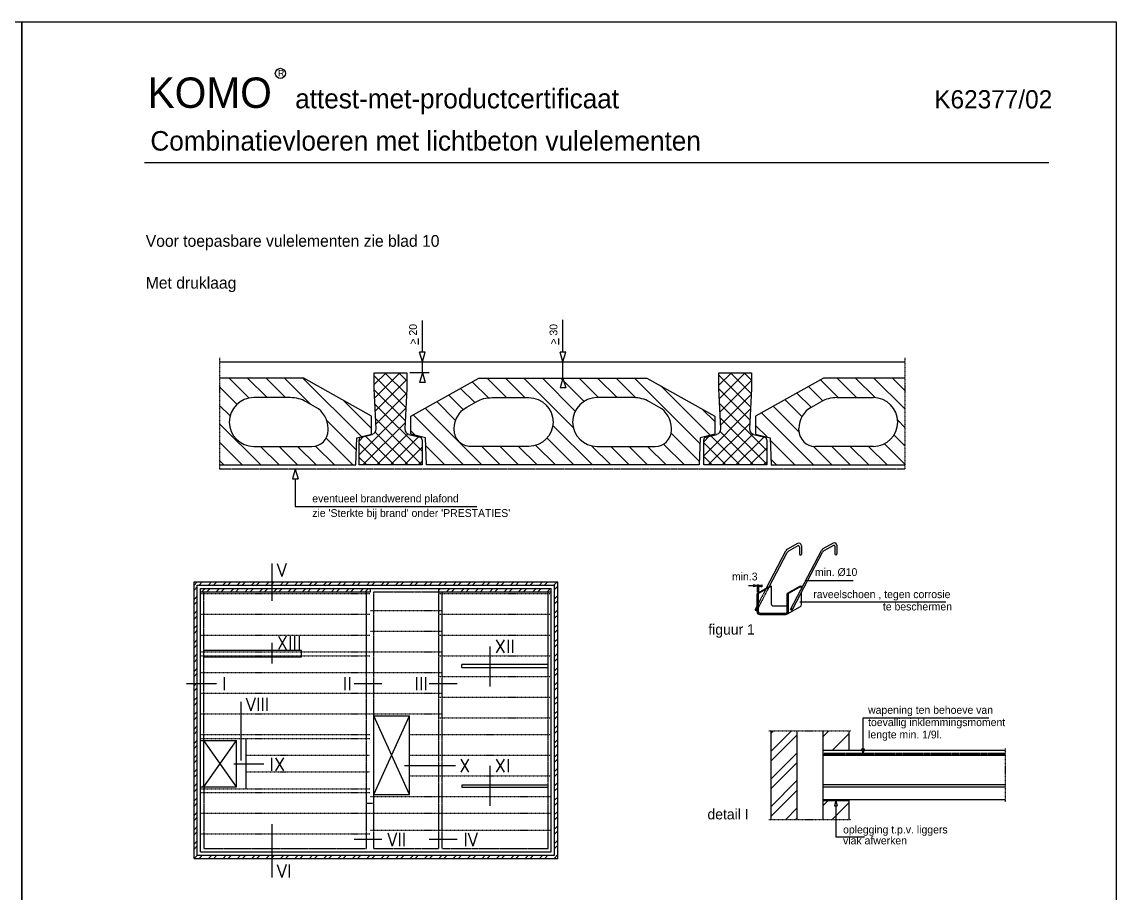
# Model space of a CAD drawing. Extents: x -4349 to 12451, y 1148 to 7088.
# Drawn here: x -149 to 4051, y 3743 to 7088 of the extents above; entities that cross this region are included whole.
import ezdxf

# ---------------------------------------------------------------- set-up
doc = ezdxf.new("R2010")
doc.units = 0
doc.header["$LTSCALE"] = 5
doc.linetypes.add('DASHDOT', pattern=[1, 0.5, -0.25, 0, -0.25])
doc.linetypes.add('HIDDEN', pattern=[0.375, 0.25, -0.125])
doc.layers.get('0').update_dxf_attribs({"linetype": 'CONTINUOUS'})
for name, color, linetype in [('ANZ', 2, 'CONTINUOUS'), ('ARC', 1, 'CONTINUOUS'), ('KADER_COMBI_NIEUW$0$KOMO_L', 7, 'CONTINUOUS'), ('KADER_COMBI_NIEUW$0$TXT', 1, 'CONTINUOUS'), ('MTV', 1, 'CONTINUOUS'), ('TEXT', 1, 'CONTINUOUS')]:
    doc.layers.add(name, color=color, linetype=linetype)
doc.styles.add('ISO', font='txt', dxfattribs={"height": 30})
doc.styles.add('KADER_COMBI_NIEUW$0$STYLE1', font='txt', dxfattribs={"height": 50})
doc.styles.add('SIMPLEX', font='simplex')
doc.styles.add('T25', font='txt', dxfattribs={"height": 50})

# ---------------------------------------------------------------- blocks, each defined once
blk = doc.blocks.new('*X6')
at = {"color": 0}
for p, q in [((722.7, 5643.4), (646.2, 5719.9)), ((791.7, 5645.1), (716.9, 5719.9)), ((862.4, 5645.1), (787.6, 5719.9)), ((958.4, 5619.8), (858.3, 5719.9)), ((1153.7, 5495.2), (929, 5719.9)), ((1710.9, 5645.1), (1636.1, 5719.9)), ((1781.6, 5645.1), (1706.8, 5719.9)), ((1966.9, 5530.6), (1777.5, 5719.9)), ((1974.6, 5593.6), (1848.3, 5719.9)), ((2008.2, 5630.7), (1919, 5719.9)), ((2064.4, 5645.1), (1989.7, 5719.9)), ((2135.2, 5645.1), (2060.4, 5719.9)), ((2206.1, 5644.9), (2131.1, 5719.9)), ((2453.2, 5468.5), (2201.8, 5719.9)), ((2983.7, 5645.1), (2915.4, 5713.4)), ((3054.4, 5645.1), (2979.6, 5719.9)), ((3125.3, 5644.9), (3050.3, 5719.9)), ((3239.5, 5601.4), (3121, 5719.9)), ((3239.5, 5672.2), (3191.8, 5719.9)), ((676, 5619.4), (609.3, 5686.1)), ((1588.7, 5625.9), (1534, 5680.6)), ((1641.1, 5644.3), (1579.3, 5706)), ((2491.9, 5500.6), (2301.3, 5691.2)), ((2925.1, 5633.1), (2870.1, 5688)), ((1192.6, 5527), (1085.6, 5634)), ((1515.5, 5557.7), (1443.3, 5629.9)), ((1544.5, 5599.4), (1488.6, 5655.3)), ((2844.7, 5572), (2779.4, 5637.3)), ((2879.5, 5607.9), (2824.8, 5662.7)), ((649.8, 5574.9), (609.3, 5615.4)), ((1615.9, 5386.6), (1398, 5604.5)), ((2510.4, 5552.8), (2462, 5601.2)), ((2888.7, 5386.6), (2688.8, 5586.5)), ((2833.8, 5512.2), (2734.1, 5611.9)), ((767.4, 5386.6), (609.3, 5544.7)), ((1134.5, 5443.7), (1021, 5557.2)), ((1545.2, 5386.6), (1352.7, 5579.1)), ((3239.5, 5530.7), (3212.2, 5558.1)), ((1359.9, 5501.1), (1343.7, 5517.4)), ((2040.2, 5386.6), (1888.6, 5538.2)), ((2450.5, 5400.5), (2342.6, 5508.4)), ((2710.7, 5493.9), (2666.6, 5538)), ((696.7, 5386.6), (609.3, 5473.9)), ((1120.9, 5386.6), (1018, 5489.5)), ((1898.7, 5386.6), (1823.5, 5461.8)), ((1969.5, 5386.6), (1866.4, 5489.7)), ((2393.7, 5386.6), (2313.6, 5466.7)), ((2818, 5386.6), (2723.2, 5481.3)), ((3239.5, 5389.3), (3161.1, 5467.8)), ((3239.5, 5460), (3198.1, 5501.5)), ((838.1, 5386.6), (767, 5457.6)), ((908.8, 5386.6), (837.7, 5457.6)), ((979.5, 5386.6), (908.4, 5457.6)), ((1050.2, 5386.6), (977.6, 5459.3)), ((1474.5, 5386.6), (1401.2, 5459.9)), ((1686.6, 5386.6), (1615.6, 5457.6)), ((1757.3, 5386.6), (1686.3, 5457.6)), ((1828, 5386.6), (1757, 5457.6)), ((2110.9, 5386.6), (2037.5, 5460)), ((2181.6, 5386.6), (2110.5, 5457.6)), ((2252.3, 5386.6), (2181.2, 5457.6)), ((2323, 5386.6), (2251.9, 5457.6)), ((2959.4, 5386.6), (2887.8, 5458.2)), ((3030.1, 5386.6), (2959.1, 5457.6)), ((3100.8, 5386.6), (3029.8, 5457.6)), ((3171.5, 5386.6), (3100.5, 5457.6)), ((626, 5386.6), (609.3, 5403.2)), ((2747.3, 5386.6), (2726.2, 5407.7))]:
    blk.add_line(p, q, dxfattribs=at)
blk = doc.blocks.new('*X7')
at = {"color": 0}
for p, q in [((1203.1, 5695.3), (1248.5, 5740.8)), ((1324.6, 5607.2), (1203.1, 5728.7)), ((1204.7, 5644), (1301.5, 5740.8)), ((1207.2, 5593.4), (1328.1, 5714.3)), ((1327.1, 5657.8), (1244.1, 5740.8)), ((1328.1, 5709.8), (1297.1, 5740.8)), ((2526, 5692.4), (2574.3, 5740.8)), ((2647.6, 5610), (2526, 5731.6)), ((2527.8, 5641.2), (2627.3, 5740.8)), ((2650.1, 5660.5), (2569.9, 5740.8)), ((2651, 5712.7), (2622.9, 5740.8)), ((1322.1, 5556.7), (1203.2, 5675.6)), ((2645.1, 5559.4), (2526, 5678.6)), ((2530.3, 5590.6), (2651, 5711.3)), ((1209.7, 5542.9), (1327.2, 5660.3)), ((2532.8, 5540.1), (2649.9, 5657.3)), ((1144.7, 5424.9), (1324.4, 5604.6)), ((1386.4, 5439.3), (1205.9, 5619.8)), ((2467.6, 5421.9), (2647.2, 5601.5)), ((2709.3, 5442.2), (2528.7, 5622.8)), ((1159.5, 5386.6), (1321.7, 5548.8)), ((1386.1, 5386.6), (1208.7, 5564)), ((2485.3, 5386.6), (2644.5, 5545.7)), ((2709.3, 5389.2), (2531.4, 5567.1)), ((1333.1, 5386.6), (1207, 5512.6)), ((1212.5, 5386.6), (1331.7, 5505.8)), ((2658.9, 5386.6), (2531, 5514.4)), ((2538.3, 5386.6), (2656.6, 5504.9)), ((1144.7, 5477.9), (1162.2, 5495.4)), ((1227, 5386.6), (1144.7, 5468.9)), ((1280, 5386.6), (1169.3, 5497.3)), ((1265.6, 5386.6), (1373.2, 5494.3)), ((2467.6, 5475), (2489.1, 5496.5)), ((2552.8, 5386.6), (2467.6, 5471.8)), ((2605.9, 5386.6), (2494.5, 5497.9)), ((2591.4, 5386.6), (2698.4, 5493.6)), ((1318.6, 5386.6), (1386.4, 5454.4)), ((2499.8, 5386.6), (2467.6, 5418.7)), ((2644.4, 5386.6), (2709.3, 5451.5)), ((1174, 5386.6), (1144.7, 5415.8)), ((1371.6, 5386.6), (1386.4, 5401.4)), ((2697.4, 5386.6), (2709.3, 5398.5))]:
    blk.add_line(p, q, dxfattribs=at)
blk = doc.blocks.new('*X8')
at = {"color": 0}
for p, q in [((2925, 4343.2), (2947.5, 4365.8)), ((2960.9, 4290.8), (3025, 4354.8)), ((2925, 4078), (2943.5, 4096.6)), ((2961.1, 4025.8), (3025, 4089.6))]:
    blk.add_line(p, q, dxfattribs=at)
blk = doc.blocks.new('*X9')
at = {"color": 0}
for p, q in [((2725, 4286.8), (2804, 4365.8)), ((2725, 4355.3), (2735.4, 4365.8)), ((2725, 4249.3), (2825, 4349.3)), ((2725, 4180.7), (2825, 4280.7)), ((2725, 4143.2), (2825, 4243.2)), ((2725, 4074.6), (2825, 4174.6)), ((2725, 4037.1), (2825, 4137.1)), ((2782.2, 4025.8), (2825, 4068.6)), ((2819.7, 4025.8), (2825, 4031.1))]:
    blk.add_line(p, q, dxfattribs=at)
blk = doc.blocks.new('*X21')
at = {"color": 0}
for p, q in [((511.3, 4925.2), (523.6, 4937.5)), ((511.3, 4905.6), (523.8, 4918.1)), ((530.6, 4925), (543.1, 4937.5)), ((566.4, 4925), (578.9, 4937.5)), ((585.9, 4925), (598.4, 4937.5)), ((621.6, 4925), (634.1, 4937.5)), ((641.1, 4925), (653.6, 4937.5)), ((676.8, 4925), (689.3, 4937.5)), ((696.4, 4925), (708.9, 4937.5)), ((732.1, 4925), (744.6, 4937.5)), ((751.6, 4925), (764.1, 4937.5)), ((787.3, 4925), (799.8, 4937.5)), ((806.9, 4925), (819.4, 4937.5)), ((842.6, 4925), (855.1, 4937.5)), ((862.1, 4925), (874.6, 4937.5)), ((897.8, 4925), (910.3, 4937.5)), ((917.3, 4925), (929.8, 4937.5)), ((953.1, 4925), (965.6, 4937.5)), ((972.6, 4925), (985.1, 4937.5)), ((1008.3, 4925), (1020.8, 4937.5)), ((1027.8, 4925), (1040.3, 4937.5)), ((1063.5, 4925), (1076, 4937.5)), ((1083.1, 4925), (1095.6, 4937.5)), ((1118.8, 4925), (1131.3, 4937.5)), ((1138.3, 4925), (1150.8, 4937.5)), ((1174, 4925), (1186.5, 4937.5)), ((1193.6, 4925), (1206.1, 4937.5)), ((1229.3, 4925), (1241.8, 4937.5)), ((1248.8, 4925), (1261.3, 4937.5)), ((1284.5, 4925), (1297, 4937.5)), ((1304, 4925), (1316.5, 4937.5)), ((1339.7, 4925), (1352.2, 4937.5)), ((1359.3, 4925), (1371.8, 4937.5)), ((1395, 4925), (1407.5, 4937.5)), ((1414.5, 4925), (1427, 4937.5)), ((1450.2, 4925), (1462.7, 4937.5)), ((1469.8, 4925), (1482.3, 4937.5)), ((1505.5, 4925), (1518, 4937.5)), ((1525, 4925), (1537.5, 4937.5)), ((1560.7, 4925), (1573.2, 4937.5)), ((1580.3, 4925), (1592.8, 4937.5)), ((1616, 4925), (1628.5, 4937.5)), ((1635.5, 4925), (1648, 4937.5)), ((1671.2, 4925), (1683.7, 4937.5)), ((1690.7, 4925), (1703.2, 4937.5)), ((1726.4, 4925), (1738.9, 4937.5)), ((1746, 4925), (1758.5, 4937.5)), ((1781.7, 4925), (1794.2, 4937.5)), ((1801.2, 4925), (1813.7, 4937.5)), ((1836.9, 4925), (1849.4, 4937.5)), ((1856.5, 4925), (1869, 4937.5)), ((1892.2, 4925), (1904.7, 4937.5)), ((1895.1, 4908.3), (1907.6, 4920.8)), ((511.3, 4869.9), (523.8, 4882.4)), ((1895.1, 4872.6), (1907.6, 4885.1)), ((511.3, 4850.4), (523.8, 4862.9)), ((1895.1, 4853.1), (1907.6, 4865.6)), ((511.3, 4814.7), (523.8, 4827.2)), ((511.3, 4795.1), (523.8, 4807.6)), ((1895.1, 4817.4), (1907.6, 4829.9)), ((1895.1, 4797.8), (1907.6, 4810.3)), ((511.3, 4759.4), (523.8, 4771.9)), ((511.3, 4739.9), (523.8, 4752.4)), ((1895.1, 4762.1), (1907.6, 4774.6)), ((1895.1, 4742.6), (1907.6, 4755.1)), ((511.3, 4704.2), (523.8, 4716.7)), ((1895.1, 4706.9), (1907.6, 4719.4)), ((511.3, 4684.7), (523.8, 4697.2)), ((1895.1, 4687.3), (1907.6, 4699.8)), ((1895.1, 4651.6), (1907.6, 4664.1)), ((511.3, 4649), (523.8, 4661.5)), ((511.3, 4629.4), (523.8, 4641.9)), ((1895.1, 4632.1), (1907.6, 4644.6)), ((511.3, 4593.7), (523.8, 4606.2)), ((511.3, 4574.2), (523.8, 4586.7)), ((1895.1, 4596.4), (1907.6, 4608.9)), ((1895.1, 4576.9), (1907.6, 4589.4)), ((511.3, 4538.5), (523.8, 4551)), ((1895.1, 4541.1), (1907.6, 4553.6)), ((511.3, 4518.9), (523.8, 4531.4)), ((511.3, 4483.2), (523.8, 4495.7)), ((1895.1, 4521.6), (1907.6, 4534.1)), ((1895.1, 4485.9), (1907.6, 4498.4)), ((511.3, 4463.7), (523.8, 4476.2)), ((1895.1, 4466.4), (1907.6, 4478.9)), ((511.3, 4428), (523.8, 4440.5)), ((511.3, 4408.5), (523.8, 4421)), ((1895.1, 4430.7), (1907.6, 4443.2)), ((1895.1, 4411.1), (1907.6, 4423.6)), ((511.3, 4372.7), (523.8, 4385.2)), ((1895.1, 4375.4), (1907.6, 4387.9)), ((1895.1, 4355.9), (1907.6, 4368.4)), ((511.3, 4353.2), (523.8, 4365.7)), ((511.3, 4317.5), (523.8, 4330)), ((1895.1, 4320.2), (1907.6, 4332.7)), ((511.3, 4298), (523.8, 4310.5)), ((1895.1, 4300.6), (1907.6, 4313.1)), ((511.3, 4262.3), (523.8, 4274.8)), ((511.3, 4242.7), (523.8, 4255.2)), ((1895.1, 4264.9), (1907.6, 4277.4)), ((1895.1, 4245.4), (1907.6, 4257.9)), ((511.3, 4207), (523.8, 4219.5)), ((1895.1, 4209.7), (1907.6, 4222.2)), ((1895.1, 4190.2), (1907.6, 4202.7)), ((511.3, 4187.5), (523.8, 4200)), ((511.3, 4151.8), (523.8, 4164.3)), ((1895.1, 4154.5), (1907.6, 4167)), ((511.3, 4132.2), (523.8, 4144.7)), ((1895.1, 4134.9), (1907.6, 4147.4)), ((511.3, 4096.5), (523.8, 4109)), ((511.3, 4077), (523.8, 4089.5)), ((1895.1, 4099.2), (1907.6, 4111.7)), ((1895.1, 4079.7), (1907.6, 4092.2)), ((511.3, 4041.3), (523.8, 4053.8)), ((511.3, 4021.8), (523.8, 4034.3)), ((1895.1, 4044), (1907.6, 4056.5)), ((1895.1, 4024.4), (1907.6, 4036.9)), ((511.3, 3986), (523.8, 3998.5)), ((1895.1, 3988.7), (1907.6, 4001.2)), ((511.3, 3966.5), (523.8, 3979)), ((1895.1, 3969.2), (1907.6, 3981.7)), ((511.3, 3930.8), (523.8, 3943.3)), ((511.3, 3911.3), (523.8, 3923.8)), ((1895.1, 3933.5), (1907.6, 3946)), ((1895.1, 3913.9), (1907.6, 3926.4)), ((512, 3876.2), (524.5, 3888.7)), ((531.5, 3876.2), (544, 3888.7)), ((567.2, 3876.2), (579.7, 3888.7)), ((586.7, 3876.2), (599.2, 3888.7)), ((622.5, 3876.2), (635, 3888.7)), ((642, 3876.2), (654.5, 3888.7)), ((677.7, 3876.2), (690.2, 3888.7)), ((697.2, 3876.2), (709.7, 3888.7)), ((732.9, 3876.2), (745.4, 3888.7)), ((752.5, 3876.2), (765, 3888.7)), ((788.2, 3876.2), (800.7, 3888.7)), ((807.7, 3876.2), (820.2, 3888.7)), ((843.4, 3876.2), (855.9, 3888.7)), ((863, 3876.2), (875.5, 3888.7)), ((898.7, 3876.2), (911.2, 3888.7)), ((918.2, 3876.2), (930.7, 3888.7)), ((953.9, 3876.2), (966.4, 3888.7)), ((973.4, 3876.2), (985.9, 3888.7)), ((1009.2, 3876.2), (1021.7, 3888.7)), ((1028.7, 3876.2), (1041.2, 3888.7)), ((1064.4, 3876.2), (1076.9, 3888.7)), ((1083.9, 3876.2), (1096.4, 3888.7)), ((1119.6, 3876.2), (1132.1, 3888.7)), ((1139.2, 3876.2), (1151.7, 3888.7)), ((1174.9, 3876.2), (1187.4, 3888.7)), ((1194.4, 3876.2), (1206.9, 3888.7)), ((1230.1, 3876.2), (1242.6, 3888.7)), ((1249.7, 3876.2), (1262.2, 3888.7)), ((1285.4, 3876.2), (1297.9, 3888.7)), ((1304.9, 3876.2), (1317.4, 3888.7)), ((1340.6, 3876.2), (1353.1, 3888.7)), ((1360.1, 3876.2), (1372.6, 3888.7)), ((1395.9, 3876.2), (1408.4, 3888.7)), ((1415.4, 3876.2), (1427.9, 3888.7)), ((1451.1, 3876.2), (1463.6, 3888.7)), ((1470.6, 3876.2), (1483.1, 3888.7)), ((1506.3, 3876.2), (1518.8, 3888.7)), ((1525.9, 3876.2), (1538.4, 3888.7)), ((1561.6, 3876.2), (1574.1, 3888.7)), ((1581.1, 3876.2), (1593.6, 3888.7)), ((1616.8, 3876.2), (1629.3, 3888.7)), ((1636.4, 3876.2), (1648.9, 3888.7)), ((1672.1, 3876.2), (1684.6, 3888.7)), ((1691.6, 3876.2), (1704.1, 3888.7)), ((1727.3, 3876.2), (1739.8, 3888.7)), ((1746.8, 3876.2), (1759.3, 3888.7)), ((1782.6, 3876.2), (1795.1, 3888.7)), ((1802.1, 3876.2), (1814.6, 3888.7)), ((1837.8, 3876.2), (1850.3, 3888.7)), ((1857.3, 3876.2), (1869.8, 3888.7)), ((1893, 3876.2), (1907.6, 3890.7))]:
    blk.add_line(p, q, dxfattribs=at)
blk = doc.blocks.new('*X22')
at = {"color": 0}
for p, q in [((1451.3, 4906.5), (1457.3, 4912.5)), ((1480.5, 4900), (1493, 4912.5)), ((1500, 4900), (1512.5, 4912.5)), ((1535.7, 4900), (1548.2, 4912.5)), ((1555.3, 4900), (1567.8, 4912.5)), ((1591, 4900), (1603.5, 4912.5)), ((1610.5, 4900), (1623, 4912.5)), ((1646.2, 4900), (1658.7, 4912.5)), ((1665.7, 4900), (1678.2, 4912.5)), ((1701.4, 4900), (1713.9, 4912.5)), ((1721, 4900), (1733.5, 4912.5)), ((1756.7, 4900), (1769.2, 4912.5)), ((1776.2, 4900), (1788.7, 4912.5)), ((1811.9, 4900), (1824.4, 4912.5)), ((1831.5, 4900), (1844, 4912.5)), ((1867.2, 4900), (1879.7, 4912.5))]:
    blk.add_line(p, q, dxfattribs=at)
blk = doc.blocks.new('*X23')
at = {"color": 0}
for p, q in [((541.4, 4900), (553.9, 4912.5)), ((560.9, 4900), (573.4, 4912.5)), ((596.6, 4900), (609.1, 4912.5)), ((616.1, 4900), (628.6, 4912.5)), ((651.8, 4900), (664.3, 4912.5)), ((671.4, 4900), (683.9, 4912.5)), ((707.1, 4900), (719.6, 4912.5)), ((726.6, 4900), (739.1, 4912.5)), ((762.3, 4900), (774.8, 4912.5)), ((781.9, 4900), (794.4, 4912.5)), ((817.6, 4900), (830.1, 4912.5)), ((837.1, 4900), (849.6, 4912.5)), ((872.8, 4900), (885.3, 4912.5)), ((892.3, 4900), (904.8, 4912.5)), ((928.1, 4900), (940.6, 4912.5)), ((947.6, 4900), (960.1, 4912.5)), ((983.3, 4900), (995.8, 4912.5)), ((1002.8, 4900), (1015.3, 4912.5)), ((1038.5, 4900), (1051, 4912.5)), ((1058.1, 4900), (1070.6, 4912.5)), ((1093.8, 4900), (1106.3, 4912.5)), ((1113.3, 4900), (1125.8, 4912.5)), ((1149, 4900), (1161.5, 4912.5)), ((1168.6, 4900), (1181.1, 4912.5))]:
    blk.add_line(p, q, dxfattribs=at)
blk = doc.blocks.new('*U68')
at = {"layer": 'KADER_COMBI_NIEUW$0$KOMO_L', "style": 'KADER_COMBI_NIEUW$0$STYLE1'}
blk.add_text('R', height=12.4, dxfattribs=at).set_placement((491.5, 2865.5))
blk = doc.blocks.new('KADER_COMBI_NIEUW')
at = {"layer": 'KADER_COMBI_NIEUW$0$KOMO_L'}
for p, q in [((0, 2970), (235, 2970)), ((2100, 2970), (2100, 2700))]:
    blk.add_line(p, q, dxfattribs=at)
blk.add_lwpolyline([(0, 0), (0, 2970), (2100, 2970), (2100, 0)], close=True, dxfattribs=at)
blk.add_circle((496, 2871.2), 9.74, dxfattribs=at)
at = {"layer": 'KADER_COMBI_NIEUW$0$TXT', "color": 1, "linetype": 'CONTINUOUS'}
blk.add_line((235, 2700), (1971, 2700), dxfattribs=at)
blk.add_blockref('*U68', (0, 0))
at = {"layer": 'KADER_COMBI_NIEUW$0$KOMO_L', "color": 4, "style": 'KADER_COMBI_NIEUW$0$STYLE1'}
for s, height, p in [('KOMO ', 58.36, (241.2, 2804.9)), ('attest-met-productcertificaat', 37.5, (524.5, 2804)), ('Combinatievloeren met lichtbeton vulelementen', 37.5, (246.6, 2722.9))]:
    blk.add_text(s, height=height, dxfattribs=at).set_placement(p)
at = {"layer": 'KADER_COMBI_NIEUW$0$TXT', "color": 4, "style": 'KADER_COMBI_NIEUW$0$STYLE1'}
blk.add_text('K62377/02', height=35, dxfattribs=at).set_placement((1751, 2803.9))

msp = doc.modelspace()

# ---------------------------------------------------------------- linework, layer by layer
at = {"layer": 'ANZ', "color": 1, "linetype": 'DASHDOT'}
for p, q in [((609.3, 5798), (609.3, 5371)), ((3239.5, 5798), (3239.5, 5371)), ((536.3, 4892.5), (1186.3, 4892.5)), ((1451.3, 4892.5, 6.2), (1882.6, 4892.5, 6.2)), ((536.3, 4813.1, 6.2), (1186.3, 4813.1, 6.2)), ((1188.8, 4828.1, 6.2), (1463.8, 4828.1, 6.2)), ((1451.3, 4813.1, 6.2), (1882.6, 4813.1, 6.2)), ((1188.8, 4748.7, 6.2), (1463.8, 4748.7, 6.2)), ((536.3, 4733.7, 6.2), (1186.3, 4733.7, 6.2)), ((1451.3, 4733.7, 6.2), (1882.6, 4733.7, 6.2)), ((536.3, 4669.3, 6.2), (1186.3, 4669.3, 6.2)), ((1188.8, 4669.3, 6.2), (1463.8, 4669.3, 6.2)), ((536.3, 4654.3, 6.2), (1186.3, 4654.3, 6.2)), ((1451.3, 4654.3, 6.2), (1882.6, 4654.3, 6.2)), ((536.3, 4590, 6.2), (1186.3, 4590, 6.2)), ((1188.8, 4590, 6.2), (1463.8, 4590, 6.2)), ((1451.3, 4575, 6.2), (1882.6, 4575, 6.2)), ((536.3, 4510.6, 6.2), (1186.3, 4510.6, 6.2)), ((1188.8, 4510.6, 6.2), (1463.8, 4510.6, 6.2)), ((1451.3, 4495.6, 6.2), (1882.6, 4495.6, 6.2)), ((536.3, 4431.2, 6.2), (1186.3, 4431.2, 6.2)), ((1188.8, 4431.2, 6.2), (1463.8, 4431.2, 6.2)), ((1451.3, 4416.2, 6.2), (1882.6, 4416.2, 6.2)), ((536.3, 4351.8, 6.2), (1186.3, 4351.8, 6.2)), ((536.3, 4336.8, 6.2), (1186.3, 4336.8, 6.2)), ((1338.8, 4351.8, 6.2), (1882.6, 4351.8, 6.2)), ((2717.5, 4365.8), (3032.5, 4365.8)), ((3625, 4298.3), (3625, 4093.3)), ((711.3, 4272.5, 6.2), (1186.3, 4272.5, 6.2)), ((1338.8, 4272.5, 6.2), (1882.6, 4272.5, 6.2)), ((711.3, 4208.1, 6.2), (1186.3, 4208.1, 6.2)), ((1338.8, 4193.1, 6.2), (1882.6, 4193.1, 6.2)), ((536.3, 4143.7, 6.2), (1186.3, 4143.7, 6.2)), ((536.3, 4128.7, 6.2), (1186.3, 4128.7, 6.2)), ((1188.8, 4113.7, 6.2), (1882.6, 4113.7, 6.2)), ((536.3, 4049.3, 6.2), (1186.3, 4049.3, 6.2)), ((1188.8, 4049.3, 6.2), (1882.6, 4049.3, 6.2)), ((2717.5, 4025.8), (3032.5, 4025.8)), ((536.3, 3970, 6.2), (1186.3, 3970, 6.2)), ((1188.8, 3985, 6.2), (1882.6, 3985, 6.2))]:
    msp.add_line(p, q, dxfattribs=at)
at = {"layer": 'ANZ', "color": 3}
for p, q in [((609.3, 5782.4), (3239.5, 5782.4)), ((932.2, 5719.9), (609.3, 5719.9)), ((1192.6, 5574.1), (932.2, 5719.9)), ((1203.1, 5740.8), (1328.1, 5740.8)), ((1203.1, 5678.3), (1203.1, 5740.8)), ((1328.1, 5740.8), (1328.1, 5678.3)), ((2526, 5740.8), (2651, 5740.8)), ((2526, 5678.3), (2526, 5740.8)), ((2651, 5740.8), (2651, 5678.3)), ((2927, 5719.9), (2666.6, 5574.1)), ((3239.5, 5719.9), (2927, 5719.9)), ((1210.6, 5525.3), (1203.1, 5678.3)), ((1328.1, 5678.3), (1320.6, 5525.3)), ((2533.5, 5525.3), (2526, 5678.3)), ((2651, 5678.3), (2643.5, 5525.3)), ((880.6, 5645.1), (740.6, 5645.1)), ((978, 5608.8), (941.7, 5629.2)), ((2198.3, 5645.1), (2058.3, 5645.1)), ((2295.7, 5608.8), (2259.4, 5629.2)), ((2881.2, 5608.8), (2917.6, 5629.2)), ((2978.7, 5645.1), (3118.7, 5645.1)), ((1192.6, 5505.3), (1192.6, 5574.1)), ((2666.6, 5574.1), (2666.6, 5505.3)), ((1026, 5520.1), (1026, 5527)), ((1136.4, 5490.8), (1192.6, 5505.3)), ((1152.5, 5492.8), (1195.1, 5504.1)), ((1336, 5504.1), (1378.7, 5492.8)), ((2343.7, 5520.1), (2343.7, 5527)), ((2475.4, 5492.8), (2518, 5504.1)), ((2658.9, 5504.1), (2701.6, 5492.8)), ((2666.6, 5505.3), (2722.9, 5490.8)), ((2833.3, 5520.1), (2833.3, 5527)), ((1132.2, 5386.6), (1136.4, 5490.8)), ((1144.7, 5386.6), (1144.7, 5482.7)), ((1386.4, 5482.7), (1386.4, 5386.6)), ((2467.6, 5386.6), (2467.6, 5482.7)), ((2709.3, 5482.7), (2709.3, 5386.6)), ((2722.9, 5490.8), (2727, 5386.6)), ((740.6, 5457.6), (963.5, 5457.6)), ((2058.3, 5457.6), (2281.2, 5457.6)), ((3118.7, 5457.6), (2895.8, 5457.6)), ((609.3, 5386.6), (1132.2, 5386.6)), ((1386.4, 5386.6), (1144.7, 5386.6)), ((2709.3, 5386.6), (2467.6, 5386.6)), ((2727, 5386.6), (3239.5, 5386.6))]:
    msp.add_line(p, q, dxfattribs=at)
at = {"layer": 'ANZ', "linetype": 'HIDDEN'}
for p, q in [((3239.5, 5371), (609.3, 5371)), ((548.8, 4329.3), (548.8, 4900)), ((1173.8, 3913.7), (1173.8, 4900)), ((1201.3, 4423.7), (1201.3, 4900)), ((1201.3, 4900), (1451.3, 4900)), ((1451.3, 3913.7), (1451.3, 4900)), ((1463.8, 3913.7), (1463.8, 4900)), ((1870.1, 3913.7), (1870.1, 4900)), ((1201.3, 3913.7), (1201.3, 4121.2)), ((1173.8, 4087.9), (1201.3, 4087.9)), ((548.8, 3913.7), (1173.8, 3913.7)), ((1201.3, 3913.7), (1451.3, 3913.7)), ((1463.8, 3913.7), (1870.1, 3913.7))]:
    msp.add_line(p, q, dxfattribs=at)
at = {"layer": 'ANZ', "color": 1}
for p, q in [((2828, 5085.1), (2788.9, 5062.8)), ((2964.2, 5086.7), (2925.1, 5064.3)), ((2707.6, 4912.7), (2783, 5056.7)), ((2718.9, 4919.1), (2787.7, 5050.6)), ((2829.1, 5076.2), (2793, 5055.6)), ((2800.8, 4832), (2919.2, 5058.3)), ((2808.4, 4831.4), (2923.9, 5052.1)), ((2835.1, 5072.8), (2835.1, 5044)), ((2843, 5076.4), (2843, 5044)), ((2965.3, 5077.8), (2929.2, 5057.2)), ((2971.2, 5074.3), (2971.2, 5045.5)), ((2979.1, 5078), (2979.1, 5045.5)), ((2722.5, 4921.2), (2672.5, 4892.6)), ((2727.5, 4921.2), (2677.5, 4892.6)), ((2722.5, 4921.2), (2727.5, 4921.2)), ((2727.5, 4851.2), (2727.5, 4921.2)), ((2837.5, 4921.2), (2787.5, 4892.6)), ((2842.5, 4921.2), (2792.5, 4892.6)), ((2837.5, 4921.2), (2842.5, 4921.2)), ((2842.5, 4911.7), (2842.5, 4921.2)), ((2672.5, 4822.6), (2672.5, 4892.6)), ((2672.5, 4892.6), (2677.5, 4892.6)), ((2677.5, 4822.6), (2677.5, 4892.6)), ((2787.5, 4822.6), (2787.5, 4892.6)), ((2787.5, 4892.6), (2792.5, 4892.6)), ((2792.5, 4822.6), (2792.5, 4892.6)), ((2842.5, 4851.2), (2842.5, 4896.6)), ((2664.6, 4830.5), (2672.5, 4845.6)), ((2732.5, 4846.2), (2787.5, 4846.2)), ((2837.5, 4842.5), (2787.5, 4814)), ((2682.5, 4817.6), (2782.5, 4817.6)), ((2682.5, 4812.6), (2782.5, 4812.6)), ((2930, 4278.8), (2930, 4273.8))]:
    msp.add_line(p, q, dxfattribs=at)
at = {"layer": 'ANZ'}
for p, q in [((511.3, 3876.2), (511.3, 4937.5)), ((511.3, 4937.5), (1907.6, 4937.5)), ((523.8, 3888.7), (523.8, 4925)), ((523.8, 4925), (1895.1, 4925)), ((1895.1, 3888.7), (1895.1, 4925)), ((1907.6, 3876.2), (1907.6, 4937.5)), ((536.3, 3901.2), (536.3, 4912.5)), ((536.3, 4912.5), (1882.6, 4912.5)), ((536.3, 4900), (1188.8, 4900)), ((1188.8, 4900, 6.2), (1188.8, 4912.5, 6.2)), ((1451.3, 4900), (1451.3, 4912.5)), ((1451.3, 4900), (1882.6, 4900)), ((1882.6, 3901.2), (1882.6, 4912.5)), ((923.8, 4674.3), (548.8, 4674.3)), ((923.8, 4649.3), (923.8, 4674.3)), ((548.8, 4649.3), (923.8, 4649.3)), ((1870.1, 4620.9), (1538.8, 4620.9)), ((1538.8, 4608.4), (1538.8, 4620.9)), ((1538.8, 4608.4), (1870.1, 4608.4)), ((1201.3, 4121.2, 6.2), (1338.8, 4423.7)), ((1338.8, 4121.2), (1201.3, 4423.7, 6.2)), ((1201.3, 4121.2), (1201.3, 4423.7)), ((1201.3, 4423.7, 6.2), (1338.8, 4423.7, 6.2)), ((1338.8, 4121.2), (1338.8, 4423.7)), ((536.3, 4329.3, 6.2), (673.8, 4329.3, 6.2)), ((673.8, 4151.2, -0.8), (548.8, 4329.3, 6.2)), ((548.8, 4151.2), (548.8, 4329.3)), ((548.8, 4151.2, 6.2), (673.8, 4329.3, 6)), ((673.8, 4151.2, -0.8), (673.8, 4329.3, 6)), ((711.3, 4143.7, -1.1), (711.3, 4336.8, 6.2)), ((2725, 4365.8), (2725, 4025.8)), ((2825, 4365.8), (2825, 4025.8)), ((2925, 4365.8), (2925, 4270.8)), ((3025, 4365.8), (3025, 4290.8)), ((2925, 4270.8), (2925, 4100.8)), ((3625, 4270.8), (2925, 4270.8)), ((2925, 4159.3), (3625, 4159.3)), ((536.3, 4151.2, 6.2), (673.8, 4151.2, 6.2)), ((548.8, 4156.2), (543.8, 4151.2)), ((1201.3, 4121.2, 6.2), (1338.8, 4121.2, 6.2)), ((1870.1, 4157.8), (1538.8, 4157.8)), ((1538.8, 4157.8), (1538.8, 4149)), ((1538.8, 4149), (1870.1, 4149)), ((2925, 4150.8), (3625, 4150.8)), ((3625, 4100.8), (2925, 4100.8)), ((2925, 4100.8), (2925, 4025.8)), ((3025, 4096.6), (2925, 4096.6)), ((3025, 4100.8), (3025, 4025.8)), ((511.3, 3876.2), (1907.6, 3876.2)), ((523.8, 3888.7), (1895.1, 3888.7)), ((536.3, 3901.2), (1882.6, 3901.2))]:
    msp.add_line(p, q, dxfattribs=at)
at = {"layer": 'ANZ', "color": 1, "linetype": 'HIDDEN'}
for p, q in [((2718.9, 4919.1), (2672.2, 4829.9)), ((2707.6, 4912.7), (2672.5, 4845.6)), ((3625, 4278.8), (2930, 4278.8)), ((3625, 4273.8), (2930, 4273.8))]:
    msp.add_line(p, q, dxfattribs=at)
at = {"layer": 'ANZ', "color": 2}
msp.add_line((3625, 4290.8), (2925, 4290.8), dxfattribs=at)
at = {"layer": 'ANZ', "color": 2, "linetype": 'HIDDEN'}
msp.add_line((548.8, 4151.2), (548.8, 3913.7), dxfattribs=at)
at = {"layer": 'ANZ', "color": 3}
msp.add_lwpolyline([(2449.9, 5386.6), (1927, 5386.6), (1404.1, 5386.6), (1399.9, 5490.8), (1343.7, 5505.3), (1343.7, 5574.1), (1604.1, 5719.9), (1927, 5719.9), (2249.9, 5719.9), (2510.4, 5574.1), (2510.4, 5505.3), (2454.1, 5490.8)], close=True, dxfattribs=at)
msp.add_lwpolyline([(1594.7, 5629.2, -0.12832), (1655.7, 5645.1), (1795.8, 5645.1, -1), (1795.8, 5457.6), (1572.9, 5457.6, -0.414214), (1510.4, 5520.1), (1510.4, 5527, -0.271465), (1558.3, 5608.8)], format="xyb", close=True, dxfattribs=at)
at = {"layer": 'ANZ', "color": 1}
for points in [[(2664.6, 4830.5, 0.207066), (2664.8, 4830, 0.096056), (2665.7, 4829.4, 0.052862), (2666.9, 4829.1, 0.039965), (2668.5, 4828.9, 0.039965), (2670.1, 4829.1, 0.052862), (2671.3, 4829.4, 0.096056), (2672.3, 4830, 0.207066), (2672.5, 4830.5, 0.207066), (2672.3, 4831, 0.096056), (2671.3, 4831.6, 0.052862), (2670.1, 4831.9, 0.039965), (2668.5, 4832, 0.039965), (2666.9, 4831.9, 0.052862), (2665.7, 4831.6, 0.096056), (2664.8, 4831, 0.207066)], [(2800.8, 4832, 0.207066), (2801, 4831.5, 0.096056), (2801.9, 4830.9, 0.052862), (2803.1, 4830.6, 0.039965), (2804.7, 4830.5, 0.039965), (2806.3, 4830.6, 0.052862), (2807.5, 4830.9, 0.096056), (2808.4, 4831.5, 0.207066), (2808.7, 4832, 0.207066), (2808.4, 4832.5, 0.096056), (2807.5, 4833.1, 0.052862), (2806.3, 4833.4, 0.039965), (2804.7, 4833.6, 0.039965), (2803.1, 4833.4, 0.052862), (2801.9, 4833.1, 0.096056), (2801, 4832.5, 0.207066)]]:
    msp.add_lwpolyline(points, format="xyb", close=True, dxfattribs=at)
at = {"layer": 'ANZ', "color": 3}
for centre, radius, start, end in [((740.6, 5551.4), 93.8, 90, 270), ((880.6, 5520.1), 125, 60.7512, 90), ((2058.3, 5551.4), 93.8, 90, 270), ((2198.3, 5520.1), 125, 60.7512, 90), ((2978.7, 5520.1), 125, 90, 119.2488), ((3118.7, 5551.4), 93.8, 270, 90), ((932.2, 5527), 93.8, 0, 60.7512), ((2249.9, 5527), 93.8, 0, 60.7512), ((2927, 5527), 93.8, 119.2488, 180), ((963.5, 5520.1), 62.5, 270, 0), ((1189.8, 5524.3), 20.8, 284.8757, 2.8098), ((1341.4, 5524.3), 20.8, 177.1902, 255.1243), ((2281.2, 5520.1), 62.5, 270, 0), ((2512.7, 5524.3), 20.8, 284.8757, 2.8098), ((2664.3, 5524.3), 20.8, 177.1902, 255.1243), ((2895.8, 5520.1), 62.5, 180, 270), ((1155.1, 5482.7), 10.4, 104.8757, 180), ((1376, 5482.7), 10.4, 0, 75.1243), ((2478.1, 5482.7), 10.4, 104.8757, 180), ((2698.9, 5482.7), 10.4, 0, 75.1243)]:
    msp.add_arc(centre, radius, start, end, dxfattribs=at)
at = {"layer": 'ANZ', "color": 1}
for centre, radius, start, end in [((2833, 5076.4), 10, 0, 119.7), ((2969.1, 5078), 10, 0, 119.7), ((2796.3, 5049.8), 15, 119.7, 152.3677), ((2800.4, 5042.6), 15, 119.7, 147.7638), ((2831.1, 5072.8), 4, 0, 119.7), ((2839, 5044), 3.95, 180, 0), ((2932.5, 5051.3), 15, 119.7, 152.3677), ((2936.6, 5044.1), 15, 119.7, 147.7638), ((2967.2, 5074.3), 4, 0, 119.7), ((2975.2, 5045.5), 3.95, 180, 0), ((2732.5, 4851.2), 5, 180, 270), ((2832.5, 4851.2), 10, 299.4, 0), ((2682.5, 4822.6), 10, 180, 270), ((2682.5, 4822.6), 5, 180, 270), ((2782.5, 4822.6), 5, 270, 0), ((2782.5, 4822.6), 10, 270, 0)]:
    msp.add_arc(centre, radius, start, end, dxfattribs=at)
at = {"layer": 'MTV', "color": 1}
for p, q in [((1388, 5820.2), (1388, 5941.6)), ((1927, 5820.2), (1927, 5944.2)), ((1398.9, 5820.2), (1377.1, 5820.2)), ((1388, 5782.4), (1377.1, 5820.2)), ((1388, 5782.4), (1398.9, 5820.2)), ((1937.9, 5820.2), (1916.1, 5820.2)), ((1927, 5782.4), (1916.1, 5820.2)), ((1927, 5782.4), (1937.9, 5820.2)), ((1388, 5740.8), (1388, 5782.4)), ((1927, 5719.9), (1927, 5782.4)), ((1413.8, 5740.8), (1339.1, 5740.8)), ((1388, 5740.8), (1377.1, 5703)), ((1388, 5740.8), (1398.9, 5703)), ((1927, 5719.9), (1916.1, 5682.2)), ((1927, 5719.9), (1937.9, 5682.2)), ((1398.9, 5703), (1377.1, 5703)), ((1937.9, 5682.2), (1916.1, 5682.2)), ((2658.9, 4922.2), (2639.9, 4922.2)), ((2672.5, 4922.2), (2658.9, 4926.1)), ((2658.9, 4926.1), (2658.9, 4918.3)), ((2672.5, 4922.2), (2658.9, 4918.3)), ((2672.5, 4928.1), (2672.5, 4898.7)), ((2677.5, 4922.2), (2672.5, 4922.2)), ((2677.5, 4928.1), (2677.5, 4898.7)), ((2677.5, 4922.2), (2691.1, 4926.1)), ((2677.5, 4922.2), (2691.1, 4918.3)), ((2691.1, 4926.1), (2691.1, 4918.3))]:
    msp.add_line(p, q, dxfattribs=at)
at = {"layer": 'TEXT', "color": 1}
for p, q in [((899.8, 5371), (888.9, 5333.2)), ((899.8, 5371), (910.7, 5333.2)), ((888.9, 5333.2), (910.7, 5333.2)), ((899.8, 5333.2), (899.8, 5226.9)), ((899.8, 5226.9), (1596.4, 5226.9)), ((3041.1, 4942.2), (2862.4, 4942.2)), ((3397.1, 4860), (2836.8, 4860)), ((3080, 4415.7), (3562.6, 4415.7)), ((3080, 4296.9), (3080, 4415.7)), ((3080, 4278.8), (3074.8, 4296.9)), ((3074.8, 4296.9), (3085.2, 4296.9)), ((3080, 4278.8), (3085.2, 4296.9)), ((2975, 4096.6), (2969.8, 4078.5)), ((2969.8, 4078.5), (2980.2, 4078.5)), ((2975, 4096.6), (2980.2, 4078.5)), ((2975, 4078.5), (2975, 4013)), ((2975, 4013), (2975, 3959.5)), ((2975, 3959.5), (3084.9, 3959.5))]:
    msp.add_line(p, q, dxfattribs=at)
at = {"layer": 'TEXT', "color": 2}
for p, q in [((810.5, 5008.5), (810.5, 4865.3)), ((810.5, 4703.1), (810.5, 4624.7)), ((1646.7, 4689.6), (1646.7, 4535.8)), ((597.4, 4546.8, 6.2), (482.5, 4546.8, 6.2)), ((1232.2, 4546.8, 6.2), (1125.7, 4546.8, 6.2)), ((1520.7, 4546.8, 6.2), (1414.2, 4546.8, 6.2)), ((691.2, 4476.7), (691.2, 4251.6)), ((779.4, 4237.4, 6.2), (664.5, 4237.4, 6.2)), ((1515.1, 4231.3, 6.2), (1318.6, 4231.3, 6.2)), ((1646.7, 4231.1), (1646.7, 4077.3)), ((810.5, 4007.5), (810.5, 3802.3)), ((1232.2, 3948.3, 6.2), (1125.7, 3948.3, 6.2)), ((1520.7, 3948.3, 6.2), (1414.2, 3948.3, 6.2))]:
    msp.add_line(p, q, dxfattribs=at)

# ---------------------------------------------------------------- block references
at = {"layer": 'ARC', "xscale": 2, "yscale": 2, "zscale": 2}
for p in [(-4349.4, 1147.6), (-149.4, 1147.6)]:
    msp.add_blockref('KADER_COMBI_NIEUW', p, dxfattribs=at)
at = {"layer": 'ARC', "linetype": 'CONTINUOUS'}
for name in ['*X6', '*X7', '*X21', '*X23', '*X22', '*X9', '*X8']:
    msp.add_blockref(name, (0, 0), dxfattribs=at)

# ---------------------------------------------------------------- texts
at = {"layer": 'MTV', "color": 1, "style": 'ISO'}
for s, p in [('%%U>%%U 20', (1366.9, 5848.6)), ('%%U>%%U 30', (1906, 5848.6))]:
    msp.add_text(s, height=30, rotation=90, dxfattribs=at).set_placement(p)
msp.add_text('min.3', height=30, dxfattribs=at).set_placement((2576.2, 4943.3))
at = {"layer": 'TEXT', "style": 'T25'}
for s, p in [('Voor toepasbare vulelementen zie blad 10', (326, 6224.2)), ('Met druklaag', (326, 6063.6))]:
    msp.add_text(s, height=45, dxfattribs=at).set_placement(p)
at = {"layer": 'TEXT', "color": 1, "style": 'ISO'}
for s, p in [('eventueel brandwerend plafond', (965.2, 5243)), ("zie 'Sterkte bij brand' onder 'PRESTATIES'", (965.2, 5187)), ('min. %%c10', (2894.4, 4960.3)), ('raveelschoen , tegen corrosie', (2888.4, 4875.2)), ('te beschermen', (3155.4, 4828)), ('wapening ten behoeve van', (3098.6, 4431.1)), ('toevallig inklemmingsmoment', (3098.6, 4383.9)), ('lengte min. 1/9l.', (3098.6, 4336.7)), ('oplegging t.p.v. liggers', (3002.5, 3971.8)), ('vlak afwerken', (3002.6, 3929.8))]:
    msp.add_text(s, height=30, dxfattribs=at).set_placement(p)
at = {"layer": 'TEXT', "color": 3}
for s, height, style, p in [('V', 50, 'SIMPLEX', (828.9, 4958.2)), ('figuur 1', 40, 'ISO', (2485.3, 4735.3)), ('XIII', 50, 'SIMPLEX', (828.9, 4678.7)), ('XII', 50, 'SIMPLEX', (1665.2, 4665.1)), ('I', 50, 'SIMPLEX', (618.8, 4522.1)), ('II', 50, 'SIMPLEX', (1082.1, 4522.1)), ('III', 50, 'SIMPLEX', (1357, 4522.1)), ('VIII', 50, 'SIMPLEX', (709.7, 4442.7)), ('IX', 50, 'SIMPLEX', (800.7, 4212.7)), ('X', 50, 'SIMPLEX', (1528.8, 4206.6)), ('XI', 50, 'SIMPLEX', (1665.2, 4206.6)), ('detail I', 40, 'ISO', (2482.1, 4025.8)), ('VII', 50, 'SIMPLEX', (1252.4, 3923.6)), ('IV', 50, 'SIMPLEX', (1544.4, 3923.6)), ('VI', 50, 'SIMPLEX', (828.9, 3802.2))]:
    msp.add_text(s, height=height, dxfattribs=dict(at, style=style)).set_placement(p)

doc.saveas('drawing.dxf')
